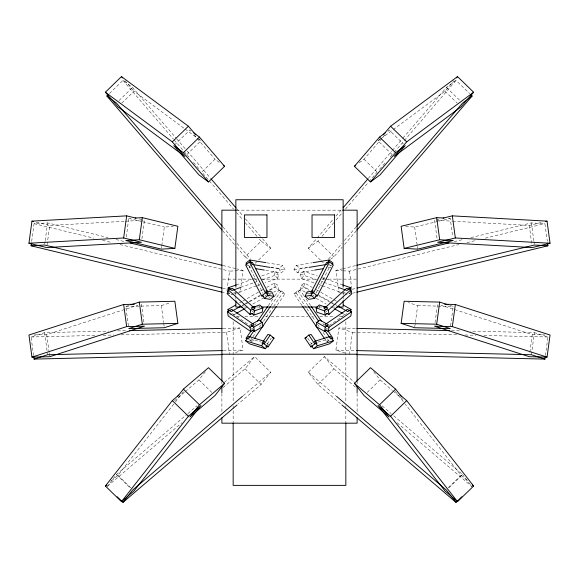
<?xml version="1.0" encoding="UTF-8"?>
<svg xmlns="http://www.w3.org/2000/svg" width="579" height="579" viewBox="0 0 579 579"><rect width="100%" height="100%" fill="white"/><g stroke="black" fill="none" stroke-linecap="round" stroke-linejoin="round"><path stroke-width="0.43" stroke-dasharray="2.9 2.17" d="M31.671 241.356L34.081 223.668L47.608 222.915L108.099 237.6M44.721 244.135L45.082 241.486M45.205 240.603L47.608 222.915M47.087 244.903L49.729 225.448L124.601 221.279M126.265 236.97L128.791 218.399L130.593 218.297M141.913 238.751L144.446 220.179L141.739 220.331M161.447 248.253L161.686 246.48M161.809 245.597L164.335 227.026L173.36 226.527M226.932 290.593L229.581 271.138L234.09 270.892M240.821 287.191L240.104 292.496L238.345 292.069M240.944 286.308L243.108 270.386L236.97 268.895M345.193 353.081L335.892 350.085L338.896 327.975L356.013 328.38M349.419 354.442L352.43 332.339L338.896 327.975M414.781 326.846L415.266 323.306M415.382 322.423L417.669 305.618L408.369 302.622M435.039 322.641L437.565 304.076M450.571 325.919L453.219 306.465L449.832 305.372M529.872 352.285L532.275 334.597L441.01 305.184M531.392 354.739L534.395 332.628L470.43 331.108M545.404 355.557L547.929 336.985L534.395 332.628M259.269 307.521L259.558 305.821M261.694 275.98L275.235 271.211L274.518 275.466L277.739 278.376L265.044 282.849M277.739 278.376L278.456 274.113L275.235 271.211M305.198 292.113L300.544 289.464L301.261 285.208L304.482 283.001L312.24 287.408M300.544 289.464L303.765 287.256L304.482 283.001M313.811 270.219L297.809 272.861L293.98 269.85L296.26 265.435L312.262 262.794M297.809 272.861L300.088 268.446L308.086 267.122M309.548 297.859L310.308 296.39M316.047 293.213L330.348 265.471L331.847 265.225M255.129 324.92L256.142 323.437M268.287 305.618L272.839 298.93M274.866 295.963L278.912 290.021L281.191 290.723L285.02 293.734L276.921 305.611M271.066 305.574L281.191 290.723M250.352 340.553L252.379 337.586M252.885 336.84L255.925 332.389M259.464 327.186L261.491 324.218M263.51 321.251L273.129 307.138M273.635 306.4L282.74 293.032L285.02 293.734M250.989 341.646L252.48 339.453L260.868 342.03M252.632 341.255L253.645 339.772M267.281 344.006L271.269 338.15M106.876 486.773L116.437 474.57L187.234 414.123M111.327 480.954L117.942 475.308L174.829 402.702M175.386 401.992L184.867 389.891M185.345 391.498L198.923 379.904L205.834 371.096M223.038 387.59L245.033 368.809L254.594 356.606L270.683 372.232L261.122 384.434L238.439 403.802M392.2 154.593L378.044 140.849L379.759 138.851M359.204 162.771L363.988 159.225L385.013 134.755M387.937 131.353L389.102 129.993L403.259 143.744M320.549 260.116L308.317 248.239L316.547 238.664M317.14 237.976L333.598 218.826M335.95 216.083L342.413 208.563M368.28 178.455L391.802 151.09M392.388 150.402L402.383 138.772M402.97 138.091L446.474 87.458L456.035 80.372L469.547 93.494M393.155 129.638L444.976 91.221L454.11 80.59M308.317 248.239L317.878 241.153L319.644 239.098M321.996 236.362L333.757 222.683M336.102 219.94L342.573 212.421M345.511 208.997L368.439 182.313M369.026 181.632L374.902 174.786M375.496 174.105L377.255 172.05M379.607 169.314L385.484 162.475M390.188 156.996L393.72 152.892M394.306 152.212L403.715 141.262M404.301 140.581L456.035 80.372M328.525 259.074L342.044 243.339M344.396 240.603L356.15 226.917M330.551 259.305L333.967 256.779L342.196 247.197M344.548 244.461L356.309 230.775M109.453 93.494L122.965 80.372L132.526 87.458L176.03 138.091M119.013 100.58L132.526 87.458M121.8 103.098L134.024 91.221L184.404 128.574M174.453 144.989L189.898 129.993L191.063 131.353M186.8 154.593L200.956 140.849L199.241 138.851M202.143 171.724L215.012 159.225L219.796 162.771M236.804 247.197L245.033 256.779L261.122 241.153L270.683 248.239L258.451 260.116M255.238 263.242L257.807 260.738M340.561 403.802L317.878 384.434L308.317 372.232L324.406 356.606L354.652 382.429M317.878 384.434L333.967 368.809L324.406 356.606M367.202 392.403L380.077 379.904L373.166 371.096M448.189 487.808L461.058 475.308L405.286 404.128M449.043 487.692L462.563 474.57L391.766 414.123M313.956 282.849L301.261 278.376L300.544 274.113L303.765 271.211L317.306 275.98M301.261 278.376L304.482 275.466L303.765 271.211M325.42 312.32L326.744 311.118M351.033 291.867L347.813 294.776L345.272 293.879M174.489 400.777L184.672 392.077M187.922 413.536L196.86 405.901M224.348 382.429L254.594 356.606M107.564 486.186L181.799 422.8M243.187 395.703L270.683 372.232M245.662 264.979L248.652 265.471L249.933 264.473M251.489 264.929L248.297 267.433L250.96 267.874M270.914 267.122L278.912 268.446L282.74 265.435L285.02 269.85L281.191 272.861L265.189 270.219M265.225 295.883L267.78 293.879M269.213 293.915L270.487 292.909M302.079 305.611L293.98 293.734L297.809 290.723L300.088 290.021L304.134 295.963M293.98 293.734L296.26 293.032L300.088 290.021M312.501 342.848L310.583 344.353L312.262 343.839M326.874 342.001L330.066 339.489M378.044 140.849L380.2 139.242M380.924 138.714L392.439 130.174M329.133 325.579L346.589 313.601M239.605 302.831L241.935 301.507M242.71 301.066L259.776 291.375M260.55 290.933L262.88 289.609M266.76 287.408L274.518 283.001L277.739 285.208L278.456 289.464L273.802 292.113M242.051 305.48L244.381 304.156M245.156 303.714L248.261 301.956M249.035 301.514L261.447 294.465M269.206 290.057L277.739 285.208M242.652 305.763L244.975 304.445M245.757 304.004L248.854 302.238M249.629 301.797L259.718 296.072M269.8 290.34L275.235 287.256L278.456 289.464M229.588 315.2L231.709 313.999M233.46 315.027L235.783 313.702M245.098 308.419L248.196 306.653M252.857 304.011L262.938 298.279M269.148 294.754L273.027 292.554M251.235 329.169L252.777 328.293M236.304 284.926L251.539 279.563M252.386 279.259L256.613 277.768M240.661 287.394L253.356 282.921M254.203 282.624L257.59 281.43M262.374 279.78L278.456 274.113M228.314 293.77L230.001 293.177M233.728 293.879L231.187 294.776L227.967 291.867M234.575 293.582L256.584 285.831M257.423 285.534L259.964 284.636M33.596 355.557L31.071 336.985L44.605 332.628L108.57 331.108M128.429 325.919L125.781 306.465L129.168 305.372M34.284 334.894L46.725 334.597L137.99 305.184M125.781 306.465L161.331 305.618L170.631 302.622M121.163 334.843L226.57 332.339L240.104 327.975L243.108 350.085L233.807 353.081M318.132 342.03L326.52 339.453L328.011 341.646M436.248 219.767L439.635 218.942M405.64 226.527L414.665 227.026L438.071 221.344M438.94 221.135L450.209 218.399L452.735 236.97M338.056 286.308L335.892 270.386L342.03 268.895M342.906 268.685L356.056 265.493M454.24 241.646L463.012 239.518M470.901 237.6L531.392 222.915L544.919 223.668L547.329 241.356M452.597 221.178L529.271 225.448L542.812 222.162M343.108 270.791L349.419 271.138L459.002 244.533M466.898 242.615L476.539 240.271M485.303 238.143L544.919 223.668M340.655 292.069L338.896 292.496L338.179 287.191M352.046 289.305L356.432 288.241M352.43 293.249L355.933 292.395M293.98 269.85L308.202 267.505M328.04 267.874L330.703 267.433L328.792 265.935M125.498 221.229L140.835 220.375M234.994 270.842L243.108 270.386M229.277 293.097L226.57 293.249L223.067 292.395M233.786 292.851L235.588 292.75M117.573 330.891L127.489 330.652M222.987 328.38L240.104 327.975M31.071 336.985L95.036 335.465M103.142 335.27L113.954 335.017M223.291 350.556L243.108 350.085M236.312 210.17L342.688 210.17M222.785 279.129L250.736 279.129M254.34 279.129L257.047 279.129M261.549 279.129L317.451 279.129M321.953 279.129L324.66 279.129M328.264 279.129L356.215 279.129M243.976 307.015L245.778 307.015M256.598 307.015L260.203 307.015M318.797 307.015L322.402 307.015M333.222 307.015L335.024 307.015M236.76 316.337L239.467 316.337M244.874 316.337L259.298 316.337M265.609 316.337L267.411 316.337M271.015 316.337L307.985 316.337M311.589 316.337L313.391 316.337M319.702 316.337L334.126 316.337M339.533 316.337L342.24 316.337M417.669 305.618L453.219 306.465M451.511 330.652L461.427 330.891M532.275 334.597L544.716 334.894M352.43 332.339L457.837 334.843M465.046 335.017L475.858 335.27M483.964 335.465L547.929 336.985M335.892 350.085L355.709 350.556M448.407 218.297L450.209 218.399M436.363 220.281L451.692 221.127M335.892 270.386L342.203 270.74M343.412 292.75L345.214 292.851M266.738 262.794L282.74 265.435M270.798 267.505L285.02 269.85M139.365 218.942L142.752 219.767M128.791 218.399L141.797 221.554M142.666 221.764L164.335 227.026M115.988 239.518L124.76 241.646M222.944 265.493L236.094 268.685M36.188 222.162L49.729 225.448M34.081 223.668L93.697 238.143M102.461 240.271L112.102 242.615M119.998 244.533L229.581 271.138M222.568 288.241L226.954 289.305M266.738 343.839L268.417 344.353L266.499 342.848M322.387 277.768L324.928 278.665M325.774 278.962L342.696 284.926M300.544 274.113L316.626 279.78M321.41 281.43L323.104 282.031M323.951 282.328L338.339 287.394M348.999 293.177L350.686 293.77M319.036 284.636L321.577 285.534M322.416 285.831L344.425 293.582M316.12 289.609L319.999 291.809M320.773 292.25L337.839 301.948M301.261 285.208L309.794 290.057M317.553 294.465L329.965 301.514M330.739 301.956L333.844 303.714M334.619 304.156L336.949 305.48M303.765 287.256L309.2 290.34M319.282 296.072L330.92 302.679M331.695 303.121L334.8 304.887M305.973 292.554L309.852 294.754M316.062 298.279L326.143 304.011M330.804 306.653L333.902 308.419M343.217 313.702L345.54 315.027M326.223 328.293L327.765 329.169M232.411 313.601L249.867 325.579M185.121 129.11L196.636 137.643M197.359 138.178L200.956 140.849M245.033 256.779L248.449 259.305M329.067 264.473L330.348 265.471M296.26 265.435L300.088 268.446M312.501 294.877L313.775 295.883M308.513 292.909L309.787 293.915M278.912 290.021L282.74 293.032M248.934 339.489L251.489 341.494M380.077 379.904L392.294 390.34M392.975 390.919L404.511 400.777M382.14 405.901L391.078 413.536M461.058 475.308L467.673 480.954M333.967 368.809L355.962 387.59M397.201 422.8L472.124 486.773L462.563 474.57M308.317 372.232L335.813 395.703M252.256 311.118L253.58 312.32M446.474 87.458L459.987 100.58M444.976 91.221L457.2 103.098M363.988 159.225L376.857 171.724M317.878 241.153L333.967 256.779M321.193 260.738L323.762 263.242M245.033 368.809L261.122 384.434M198.923 379.904L211.798 392.403M117.942 475.308L130.811 487.808M116.437 474.57L129.957 487.692M193.987 134.755L215.012 159.225M176.617 138.772L186.612 150.402M187.198 151.09L210.72 178.455M236.587 208.563L243.05 216.083M245.402 218.826L261.86 237.976M262.453 238.664L270.683 248.239M124.89 80.59L134.024 91.221M122.965 80.372L173.526 139.213M174.113 139.894L183.521 150.844M184.108 151.524L188.812 156.996M193.516 162.475L199.393 169.314M202.918 173.418L208.795 180.264M209.388 180.945L233.489 208.997M236.427 212.421L242.898 219.94M245.243 222.683L257.004 236.362M259.356 239.098L261.122 241.153M222.85 226.917L234.604 240.603M236.956 243.339L250.475 259.074M222.691 230.775L234.452 244.461M395.247 391.31L404.728 403.411M306.161 298.93L310.713 305.618M322.858 323.437L323.871 324.92M297.809 290.723L307.934 305.574M296.26 293.032L306.378 307.883M306.884 308.629L315.49 321.251M317.509 324.218L319.536 327.186M323.075 332.389L327.128 338.324M327.634 339.07L328.648 340.553M325.355 339.772L326.368 341.255M307.731 338.15L311.719 344.006M278.912 268.446L281.191 272.861M268.692 296.39L269.452 297.859M248.652 265.471L262.953 293.213M319.442 305.821L319.731 307.521M274.518 283.001L275.235 287.256M531.392 222.915L533.795 240.603M533.918 241.486L534.279 244.135M529.271 225.448L531.913 244.903M434.554 220.179L437.087 238.751M414.665 227.026L417.191 245.597M417.314 246.48L417.669 249.136M349.419 271.138L352.068 290.593M226.57 332.339L229.581 354.442M161.331 305.618L163.618 322.423M163.734 323.306L164.219 326.846M141.435 304.076L143.961 322.641M46.725 334.597L49.128 352.285M49.251 353.168L49.613 355.824M44.605 332.628L47.608 354.739M357.113 381.764L357.113 383.768M357.113 393.467L357.113 411.531M345.844 321.758L345.844 402.21M345.844 405.828L345.844 422.098M343.137 292.59L343.137 295.297M343.137 296.202L343.137 299.806M235.863 292.59L235.863 295.297M235.863 296.202L235.863 299.806M233.156 321.758L233.156 402.21M233.156 405.828L233.156 422.098M221.887 381.764L221.887 383.768M221.887 393.467L221.887 411.531"/><path stroke-width="0.87" d="M28.95 243.238L123.66 237.969L141.435 242.283L46.725 247.559L28.95 243.238L31.961 221.135L126.671 215.858L135.978 218.124M222.191 292.185L31.071 245.778L31.432 243.122M123.66 237.969L126.671 215.858M139.315 239.749L142.318 217.646L177.869 226.273L174.858 248.384L161.331 249.136L125.781 240.502L139.315 239.749L174.858 248.384M401.131 323.364L436.682 324.211L450.209 328.575L414.665 327.728L401.131 323.364L404.142 301.261L439.685 302.1L448.146 304.829M436.682 324.211L439.685 302.1M455.34 304.496L550.05 335.017L547.039 357.127L452.329 326.607L455.34 304.496L444.672 304.243M356.628 354.616L544.919 359.096L545.157 357.33M250.012 314.404L250.729 310.149L254.963 308.658L232.411 288.32L228.184 289.811L227.467 294.067L250.012 314.404L252.553 313.514M227.967 291.867L228.683 287.611L236.304 284.926M253.74 315.114L254.456 310.858L251.235 307.948L259.696 304.967L262.924 307.876L262.207 312.132L253.74 315.114L251.807 313.369M324.544 331.383L325.26 327.121L328.481 324.913L320.021 320.107L316.793 322.315L316.076 326.57L324.544 331.383L326.476 330.052M325.449 329.878L328.271 331.478L328.988 327.222L351.533 311.748L347.306 309.345L324.754 324.812L328.988 327.222M350.599 311.994L351.033 309.439L343.275 305.032M351.533 311.748L350.816 316.004L328.271 331.478M304.959 296.325L307.232 291.91L313.217 290.919L310.937 295.341L304.959 296.325L308.788 299.336L314.766 298.344L316.286 295.406M332.223 264.494L332.983 263.018L329.154 260.014L326.874 264.429L309.092 267.36M329.509 261.976L326.52 262.468L310.583 293.379L313.572 292.88L329.509 261.976L333.338 264.979L317.401 295.891L315.157 296.26M251.076 330.862L246.017 338.288L248.297 338.99L253.863 330.819M257.655 321.207L267.78 306.356M245.662 340.828L248.652 336.442L264.589 341.342L261.599 345.735L245.662 340.828L249.491 343.839L265.428 348.739L267.418 345.815M260.441 321.164L270.559 306.32M254.659 338.288L276.415 306.356M270.212 335.111L267.932 334.416L261.954 343.188L264.234 343.89L270.212 335.111L274.041 338.122L268.063 346.901L265.783 346.199M121.467 501.653L188.399 416.236L200.956 405.51L134.024 490.927L121.467 501.653L105.378 486.034L172.31 400.61L178.918 394.972M177.529 396.608L183.369 389.153L208.491 367.701L224.572 383.327L215.012 395.529L189.898 416.974L199.458 404.772L224.572 383.327M117.175 496.768L122.965 502.391L132.526 490.189L242.5 396.289M370.509 181.936L395.631 152.704L405.191 145.618L380.077 174.851L370.509 181.936L354.428 166.318L379.542 137.078L385.686 132.526M383.182 134.864L390.601 126.229L457.533 76.609L473.622 92.227L461.058 106.847L394.133 156.468L406.69 141.855L473.622 92.227M343.007 207.875L367.694 179.143M456.39 77.933L457.533 76.609M356.744 226.237L462.563 103.084L472.124 95.991L470.836 94.746M356.896 230.095L472.124 95.991M105.378 92.227L172.31 141.855L184.867 156.468L117.942 106.847L105.378 92.227L121.467 76.609L188.399 126.229L195.818 134.864M222.104 230.095L106.876 95.991L108.164 94.746M172.31 141.855L188.399 126.229M183.369 152.704L199.458 137.078L224.572 166.318L208.491 181.936L198.923 174.851L173.809 145.618L183.369 152.704L208.491 181.936M354.428 383.327L379.542 404.772L389.102 416.974L363.988 395.529L354.428 383.327L370.509 367.701L395.631 389.153L401.471 396.608M379.542 404.772L395.631 389.153M406.69 400.61L473.622 486.034L457.533 501.653L390.601 416.236L406.69 400.61L400.082 394.972M341.936 404.974L456.035 502.391L461.825 496.768M316.076 307.876L319.304 304.967L327.765 307.948L324.544 310.858L325.26 315.114L316.793 312.132L316.076 307.876L324.544 310.858M342.696 284.926L350.317 287.611L347.096 290.52L338.628 287.539M328.271 310.149L350.816 289.811L346.589 288.32L324.037 308.658L328.271 310.149L328.988 314.404L326.447 313.514M325.26 315.114L327.193 313.369M328.988 314.404L351.533 294.067L350.816 289.811M105.378 486.034L106.702 484.905M122.965 502.391L237.064 404.974M265.848 262.649L249.846 260.014L246.017 263.018L246.777 264.494M261.599 295.891L265.428 292.88L268.417 293.379L252.48 262.468L249.491 261.976L245.662 264.979L261.599 295.891L263.843 296.26M262.714 295.406L264.234 298.344L268.063 295.341L274.041 296.325L271.768 291.91L265.783 290.919L268.063 295.341M274.041 296.325L270.212 299.336L264.234 298.344M304.959 338.122L308.788 335.111L311.068 334.416L317.046 343.188L314.766 343.89L310.937 346.901L304.959 338.122L306.479 337.658M311.582 345.815L313.572 348.739L317.401 345.735L333.338 340.828L330.348 336.442L314.411 341.342L317.401 345.735M333.338 340.828L329.509 343.839L313.572 348.739M354.428 166.318L355.788 165.305M351.033 309.439L347.813 311.647L338.498 306.363M228.401 311.994L227.967 309.439L235.725 305.032M227.467 311.748L231.694 309.345L254.246 324.812L250.012 327.222L227.467 311.748L228.184 316.004L250.729 331.478L253.551 329.878M240.502 306.363L231.187 311.647L227.967 309.439M236.565 313.261L244.316 308.853M262.207 322.315L258.979 320.107L250.519 324.913L253.74 327.121L262.207 322.315L262.924 326.57L254.456 331.383L252.524 330.052M240.372 287.539L231.904 290.52L228.683 287.611M254.456 310.858L262.924 307.876M134.328 304.243L123.66 304.496L28.95 335.017L31.961 357.127L49.729 356.707L144.446 326.18L126.671 326.607L31.961 357.127M130.854 304.829L139.315 302.1L174.858 301.261L177.869 323.364L164.335 327.728L128.791 328.575L142.318 324.211L177.869 323.364M33.843 357.33L34.081 359.096L47.608 354.739L222.387 350.577M310.937 346.901L312.457 346.43M443.898 218.044L436.682 217.646L401.131 226.273L404.142 248.384L417.669 249.136L453.219 240.502L439.685 239.749L404.142 248.384M443.022 218.124L452.329 215.858L547.039 221.135L550.05 243.238L532.275 247.559L437.565 242.283L455.34 237.969L550.05 243.238M356.932 265.276L448.986 242.927M545.346 221.54L547.039 221.135M357.308 288.024L534.395 245.026L547.929 245.778L547.568 243.122M356.809 292.185L547.929 245.778M313.152 262.649L329.154 260.014M314.701 270.075L323.596 268.613M135.102 218.044L142.318 217.646M31.071 245.778L44.605 245.026L221.692 288.024M129.291 330.616L222.083 328.402M34.081 359.096L222.372 354.616M236.312 210.17L221.887 210.17L221.887 381.083M342.688 210.17L357.113 210.17L357.113 381.083M242.174 307.015L235.863 307.015L235.863 300.704M252.089 307.015L255.694 307.015M261.1 307.015L317.9 307.015M323.306 307.015L326.911 307.015M336.826 307.015L343.137 307.015L343.137 300.704M221.887 354.218L357.113 354.218M452.329 326.607L434.554 326.18L529.271 356.707L547.039 357.127M356.917 328.402L449.709 330.616M356.613 350.577L531.392 354.739L544.919 359.096M269.908 267.36L252.126 264.429L249.846 260.014M255.404 268.613L264.299 270.075M130.014 242.927L222.068 265.276M31.961 221.135L33.654 221.54M272.521 337.658L274.041 338.122M334.684 308.853L342.435 313.261M316.793 322.315L325.26 327.121M193.314 132.526L199.458 137.078M223.212 165.305L224.572 166.318M106.876 95.991L116.437 103.084L222.256 226.237M313.572 292.88L317.401 295.891M310.937 295.341L314.766 298.344M264.234 343.89L268.063 346.901M261.599 345.735L265.428 348.739M472.298 484.905L473.622 486.034M390.601 416.236L378.044 405.51L444.976 490.927L457.533 501.653M336.5 396.289L446.474 490.189L456.035 502.391M228.184 289.811L250.729 310.149M390.601 126.229L406.69 141.855M379.542 137.078L395.631 152.704M183.369 389.153L199.458 404.772M172.31 400.61L188.399 416.236M211.306 179.143L235.993 207.875M121.467 76.609L122.61 77.933M311.22 306.356L321.345 321.207M327.924 330.862L332.983 338.288L330.703 338.99L325.137 330.819M308.441 306.32L318.559 321.164M302.585 306.356L324.341 338.288M308.788 335.111L314.766 343.89M249.491 261.976L265.428 292.88M350.317 287.611L351.033 291.867M253.74 327.121L254.456 331.383M250.012 327.222L250.729 331.478M452.329 215.858L455.34 237.969M436.682 217.646L439.685 239.749M139.315 302.1L142.318 324.211M123.66 304.496L126.671 326.607M357.113 386.454L357.113 392.721M357.113 417.77L357.113 423.177L221.887 423.177L221.887 417.77M345.844 423.003L345.844 485.376L233.156 485.376L233.156 423.003M343.137 287.184L343.137 199.741L235.863 199.741L235.863 287.184M221.887 386.454L221.887 392.721M266.962 214.91L244.425 214.91L244.425 237.448L266.962 237.448L266.962 214.91M334.575 214.91L312.038 214.91L312.038 237.448L334.575 237.448L334.575 214.91"/></g></svg>
